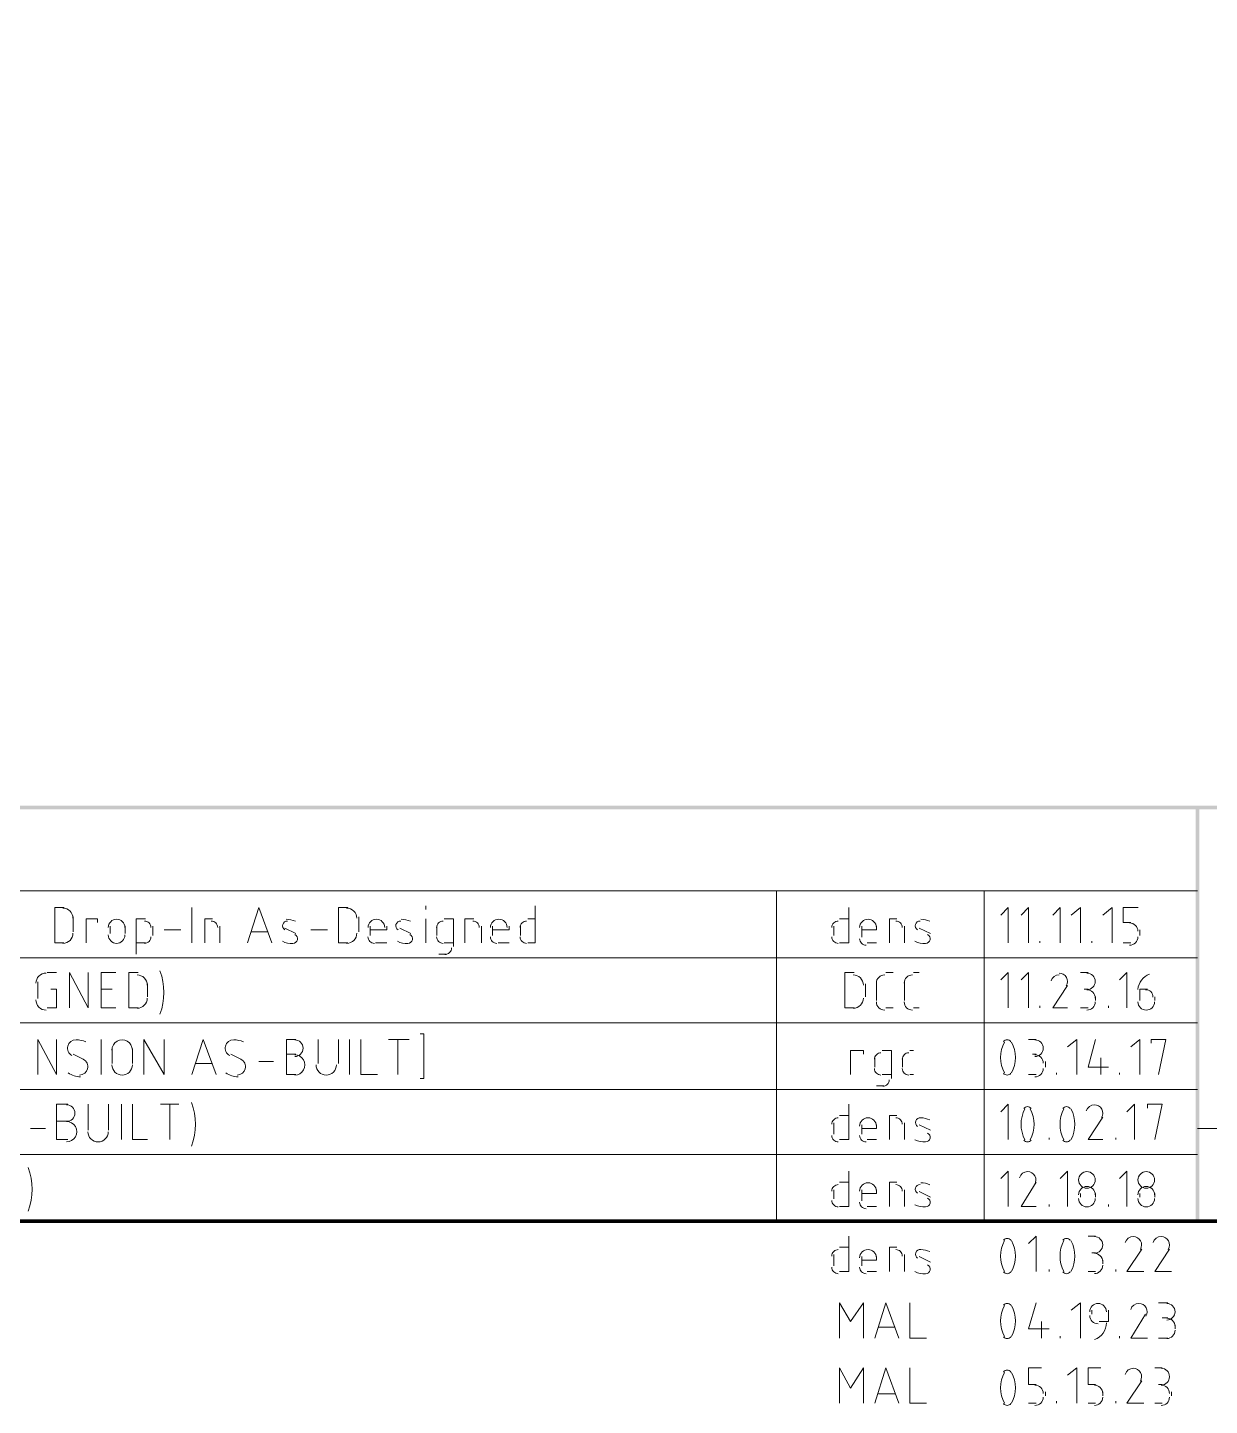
# Model space of a CAD drawing. Header units: millimetres. Extents: x 5.9 to 40.1, y 2 to 30.5.
# Drawn here: x 31.47 to 34.418, y 1.976 to 5.411 of the extents above; entities that cross this region are included whole.
import ezdxf

# ---------------------------------------------------------------- set-up
doc = ezdxf.new("R2010")
doc.units = ezdxf.units.MM
doc.layers.add('PDF_0', color=7, linetype='Continuous')

msp = doc.modelspace()

# ---------------------------------------------------------------- linework, layer by layer
at = {"layer": 'PDF_0', "lineweight": 0, "const_width": 0.00925}
msp.add_lwpolyline([(40.0887, 2.4351), (40.0887, 30.5349), (5.8905, 30.5349), (5.8905, 2.4351)], close=True, dxfattribs=at)
at = {"layer": 'PDF_0', "color": 8, "lineweight": 0, "true_color": 0x808080}
for points in [[(28.6878, 3.2587), (34.3883, 3.2587)], [(33.3379, 3.2587), (33.3379, 2.4351)], [(33.8561, 3.2587), (33.8561, 2.4351)], [(28.6878, 3.0921), (34.3883, 3.0921)], [(28.6878, 2.9301), (34.3883, 2.9301)], [(28.6878, 2.7636), (34.3883, 2.7636)], [(34.3883, 2.6664), (40.0887, 2.6664)], [(28.6878, 2.6016), (34.3883, 2.6016)]]:
    msp.add_lwpolyline(points, dxfattribs=at)
at = {"layer": 'PDF_0', "lineweight": 9}
for points in [[(31.5611, 3.217), (31.538, 3.217), (31.538, 3.1291), (31.5611, 3.1291)], [(31.8804, 3.1291), (31.8804, 3.217)], [(32.0192, 3.1291), (32.047, 3.217), (32.0794, 3.1291)], [(32.2691, 3.217), (32.2459, 3.217), (32.2459, 3.1291), (32.2691, 3.1291)], [(32.4634, 3.2124), (32.4634, 3.2216)], [(32.7364, 3.2216), (32.7364, 3.1291), (32.7179, 3.1291)], [(33.5184, 3.217), (33.5184, 3.1291), (33.4952, 3.1291)], [(33.9163, 3.1291), (33.9163, 3.217), (33.8978, 3.1985)], [(33.9672, 3.1291), (33.9672, 3.217), (33.9487, 3.1985)], [(34.0459, 3.1291), (34.0459, 3.217), (34.0273, 3.1985)], [(34.0968, 3.1291), (34.0968, 3.217), (34.0736, 3.1985)], [(34.1754, 3.1291), (34.1754, 3.217), (34.1523, 3.1985)], [(34.2217, 3.18), (34.2032, 3.18), (34.2032, 3.217), (34.2402, 3.217)], [(31.5843, 3.1569), (31.5843, 3.1939)], [(31.6167, 3.1291), (31.6167, 3.1893), (31.6444, 3.1893), (31.6444, 3.18)], [(31.6768, 3.1522), (31.6768, 3.1707)], [(31.7138, 3.1707), (31.7138, 3.1522)], [(31.7416, 3.1013), (31.7416, 3.1893), (31.7647, 3.1893)], [(31.7832, 3.1707), (31.7832, 3.1476)], [(31.811, 3.1615), (31.8526, 3.1615)], [(31.9128, 3.1291), (31.9128, 3.1893), (31.9313, 3.1893)], [(31.9498, 3.1707), (31.9498, 3.1291)], [(32.1118, 3.1661), (32.1395, 3.1522)], [(32.1765, 3.1615), (32.2182, 3.1615)], [(32.2968, 3.1569), (32.2968, 3.1939)], [(32.3246, 3.1476), (32.3246, 3.1707)], [(32.3662, 3.1707), (32.3662, 3.1615), (32.3246, 3.1615)], [(32.3986, 3.1661), (32.4264, 3.1522)], [(32.4634, 3.1291), (32.4634, 3.1893)], [(32.4912, 3.1707), (32.4912, 3.1476)], [(32.5328, 3.1198), (32.5328, 3.1893), (32.5097, 3.1893)], [(32.5606, 3.1291), (32.5606, 3.1893), (32.5837, 3.1893)], [(32.6022, 3.1707), (32.6022, 3.1291)], [(32.63, 3.1476), (32.63, 3.1707)], [(32.6716, 3.1707), (32.6716, 3.1615), (32.63, 3.1615)], [(32.6994, 3.1476), (32.6994, 3.1707)], [(32.7179, 3.1893), (32.7364, 3.1893)], [(33.4814, 3.1476), (33.4814, 3.1707)], [(33.4952, 3.1893), (33.5184, 3.1893)], [(33.5508, 3.143), (33.5508, 3.1707)], [(33.5878, 3.1707), (33.5878, 3.1615), (33.5508, 3.1615)], [(33.6202, 3.1291), (33.6202, 3.1893), (33.6387, 3.1893)], [(33.6572, 3.1707), (33.6572, 3.1291)], [(33.6942, 3.1661), (33.722, 3.1522)], [(34.2448, 3.1476), (34.2448, 3.1615)], [(31.7647, 3.1291), (31.7416, 3.1291)], [(32.0701, 3.1569), (32.0285, 3.1569)], [(32.3662, 3.1291), (32.3385, 3.1291)], [(32.5097, 3.1291), (32.5328, 3.1291)], [(32.6716, 3.1291), (32.6439, 3.1291)], [(33.5878, 3.1291), (33.5646, 3.1291)], [(33.995, 3.1291), (33.995, 3.1337)], [(34.1245, 3.1291), (34.1245, 3.1337)], [(34.2032, 3.1291), (34.2217, 3.1291)], [(32.4958, 3.1013), (32.5143, 3.1013)], [(31.4964, 2.9903), (31.4964, 3.0319)], [(31.5195, 3.0551), (31.5426, 3.0551)], [(31.575, 2.9672), (31.575, 3.0551), (31.6213, 2.9672), (31.6213, 3.0551)], [(31.6907, 2.9672), (31.6537, 2.9672), (31.6537, 3.0551), (31.6907, 3.0551)], [(31.7462, 3.0551), (31.7231, 3.0551), (31.7231, 2.9672), (31.7462, 2.9672)], [(31.7694, 2.9949), (31.7694, 3.0273)], [(33.5323, 3.0551), (33.5091, 3.0551), (33.5091, 2.9672), (33.5323, 2.9672)], [(33.56, 2.9949), (33.56, 3.0273)], [(33.5878, 2.9857), (33.5878, 3.0319)], [(33.6109, 3.0551), (33.6294, 3.0551)], [(33.6572, 2.9857), (33.6572, 3.0319)], [(33.6803, 3.0551), (33.6942, 3.0551)], [(33.9163, 2.9672), (33.9163, 3.0551), (33.8978, 3.0366)], [(33.9672, 2.9672), (33.9672, 3.0551), (33.9487, 3.0366)], [(34.0968, 3.0551), (34.1153, 3.0551)], [(34.2124, 2.9672), (34.2124, 3.0551), (34.1939, 3.0366)], [(31.5288, 3.0134), (31.5426, 3.0134), (31.5426, 2.9672), (31.5195, 2.9672)], [(31.6815, 3.0134), (31.6537, 3.0134)], [(34.0644, 3.0227), (34.0273, 2.9672), (34.0644, 2.9672)], [(34.1153, 3.0134), (34.106, 3.0134)], [(34.1338, 2.9949), (34.1338, 2.9857)], [(34.2633, 3.0134), (34.2448, 3.0134), (34.2448, 2.9857)], [(34.2818, 2.9857), (34.2818, 2.9949)], [(33.6294, 2.9672), (33.6109, 2.9672)], [(33.6942, 2.9672), (33.6803, 2.9672)], [(33.995, 2.9672), (33.995, 2.9718)], [(34.1153, 2.9672), (34.0968, 2.9672)], [(34.1662, 2.9672), (34.1662, 2.9718)], [(31.4964, 2.8006), (31.4964, 2.8885), (31.5426, 2.8006), (31.5426, 2.8885)], [(31.6537, 2.8006), (31.6537, 2.8885)], [(31.7601, 2.8006), (31.7601, 2.8885), (31.811, 2.8006), (31.811, 2.8885)], [(31.8804, 2.8006), (31.9082, 2.8885), (31.9406, 2.8006)], [(32.1395, 2.8885), (32.1164, 2.8885), (32.1164, 2.8006), (32.1395, 2.8006)], [(32.195, 2.8885), (32.195, 2.8283)], [(32.2459, 2.8283), (32.2459, 2.8885)], [(32.2737, 2.8006), (32.2737, 2.8885)], [(32.3015, 2.8885), (32.3015, 2.8006), (32.3431, 2.8006)], [(32.3709, 2.8885), (32.4218, 2.8885)], [(32.394, 2.8006), (32.394, 2.8885)], [(32.4495, 2.9024), (32.4588, 2.9024), (32.4588, 2.7913), (32.4495, 2.7913)], [(33.9672, 2.8885), (33.9857, 2.8885)], [(34.0875, 2.8006), (34.0875, 2.8885), (34.0644, 2.87)], [(34.1338, 2.8885), (34.1153, 2.8191), (34.1662, 2.8191)], [(34.2448, 2.8006), (34.2448, 2.8885), (34.2217, 2.87)], [(34.2911, 2.8006), (34.3096, 2.8885), (34.2726, 2.8885), (34.2726, 2.8792)], [(31.6815, 2.8283), (31.6815, 2.8654)], [(31.7323, 2.8654), (31.7323, 2.8283)], [(33.523, 2.8006), (33.523, 2.8607), (33.5554, 2.8607), (33.5554, 2.8515)], [(33.6248, 2.7913), (33.6248, 2.8607), (33.6017, 2.8607)], [(33.6711, 2.8607), (33.6803, 2.8607)], [(31.5843, 2.8515), (31.612, 2.8376)], [(31.9313, 2.8283), (31.8897, 2.8283)], [(31.9776, 2.8515), (32.0053, 2.8376)], [(32.047, 2.833), (32.084, 2.833)], [(32.1395, 2.8515), (32.1164, 2.8515)], [(33.5832, 2.8422), (33.5832, 2.8191)], [(33.6526, 2.8191), (33.6526, 2.8422)], [(33.9857, 2.8515), (33.9764, 2.8515)], [(34.0088, 2.833), (34.0088, 2.8191)], [(34.1476, 2.8422), (34.1476, 2.8006)], [(33.6017, 2.8006), (33.6248, 2.8006)], [(33.6803, 2.8006), (33.6711, 2.8006)], [(33.9857, 2.8006), (33.9672, 2.8006)], [(34.0366, 2.8006), (34.0366, 2.8052)], [(34.1939, 2.8006), (34.1939, 2.8052)], [(33.5878, 2.7728), (33.6063, 2.7728)], [(31.5704, 2.7266), (31.5426, 2.7266), (31.5426, 2.6386), (31.5704, 2.6386)], [(31.6213, 2.7266), (31.6213, 2.6618)], [(31.6722, 2.6618), (31.6722, 2.7266)], [(31.7046, 2.6386), (31.7046, 2.7266)], [(31.7323, 2.7266), (31.7323, 2.6386), (31.7694, 2.6386)], [(31.8018, 2.7266), (31.848, 2.7266)], [(31.8249, 2.6386), (31.8249, 2.7266)], [(33.5184, 2.7266), (33.5184, 2.6386), (33.4952, 2.6386)], [(33.9163, 2.6386), (33.9163, 2.7266), (33.8978, 2.708)], [(34.2309, 2.6386), (34.2309, 2.7266), (34.2124, 2.708)], [(34.2818, 2.6386), (34.3003, 2.7266), (34.2633, 2.7266), (34.2633, 2.7173)], [(31.5704, 2.6849), (31.5426, 2.6849)], [(33.4814, 2.6525), (33.4814, 2.6803)], [(33.4952, 2.6988), (33.5184, 2.6988)], [(33.6202, 2.6386), (33.6202, 2.6988), (33.6387, 2.6988)], [(33.6572, 2.6803), (33.6572, 2.6386)], [(34.1523, 2.6942), (34.1153, 2.6386), (34.1523, 2.6386)], [(31.4779, 2.6664), (31.5149, 2.6664)], [(33.5508, 2.6525), (33.5508, 2.6757)], [(33.5878, 2.6757), (33.5878, 2.6664), (33.5508, 2.6664)], [(33.6942, 2.6757), (33.722, 2.6618)], [(33.5878, 2.6386), (33.5646, 2.6386)], [(34.0181, 2.6386), (34.0181, 2.6433)], [(34.1847, 2.6386), (34.1847, 2.6433)], [(33.5184, 2.56), (33.5184, 2.4721), (33.4952, 2.4721)], [(33.9163, 2.4721), (33.9163, 2.56), (33.8978, 2.5415)], [(34.0644, 2.4721), (34.0644, 2.56), (34.0459, 2.5415)], [(34.2124, 2.4721), (34.2124, 2.56), (34.1939, 2.5415)], [(33.4814, 2.4906), (33.4814, 2.5137)], [(33.4952, 2.5322), (33.5184, 2.5322)], [(33.5508, 2.4859), (33.5508, 2.5137)], [(33.5878, 2.5137), (33.5878, 2.5045), (33.5508, 2.5045)], [(33.6202, 2.4721), (33.6202, 2.5322), (33.6387, 2.5322)], [(33.6572, 2.5137), (33.6572, 2.4721)], [(33.6942, 2.5091), (33.722, 2.4952)], [(33.9857, 2.5322), (33.9487, 2.4721), (33.9857, 2.4721)], [(34.0181, 2.4721), (34.0181, 2.4767)], [(34.0968, 2.4952), (34.0968, 2.5045)], [(34.1338, 2.5045), (34.1338, 2.4952)], [(34.1662, 2.4721), (34.1662, 2.4767)], [(34.2448, 2.4952), (34.2448, 2.5045)], [(34.2818, 2.5045), (34.2818, 2.4952)], [(33.5878, 2.4721), (33.5646, 2.4721)], [(33.5184, 2.398), (33.5184, 2.3101), (33.4952, 2.3101)], [(33.9857, 2.3101), (33.9857, 2.398), (33.9672, 2.3795)], [(34.1153, 2.398), (34.1338, 2.398)], [(33.4814, 2.324), (33.4814, 2.3518)], [(33.4952, 2.3703), (33.5184, 2.3703)], [(33.5508, 2.324), (33.5508, 2.3471)], [(33.5878, 2.3471), (33.5878, 2.3379), (33.5508, 2.3379)], [(33.6202, 2.3101), (33.6202, 2.3703), (33.6387, 2.3703)], [(33.6572, 2.3518), (33.6572, 2.3101)], [(33.6942, 2.3471), (33.722, 2.3333)], [(34.1338, 2.3564), (34.1245, 2.3564)], [(34.1523, 2.3379), (34.1523, 2.3286)], [(34.2494, 2.3656), (34.2124, 2.3101), (34.2541, 2.3101)], [(34.3188, 2.3656), (34.2818, 2.3101), (34.3235, 2.3101)], [(33.5878, 2.3101), (33.5646, 2.3101)], [(34.0181, 2.3101), (34.0181, 2.3147)], [(34.1338, 2.3101), (34.1153, 2.3101)], [(34.1847, 2.3101), (34.1847, 2.3147)], [(33.4952, 2.1435), (33.4952, 2.2315), (33.523, 2.1852), (33.5554, 2.2315), (33.5554, 2.1435)], [(33.5832, 2.1435), (33.6109, 2.2315), (33.6433, 2.1435)], [(33.6711, 2.2315), (33.6711, 2.1435), (33.7127, 2.1435)], [(33.9857, 2.2315), (33.9672, 2.1667), (34.0181, 2.1667)], [(34.0968, 2.1435), (34.0968, 2.2315), (34.0736, 2.213)], [(34.1245, 2.213), (34.1245, 2.2037)], [(34.143, 2.1852), (34.1662, 2.1852), (34.1662, 2.213)], [(34.2587, 2.2037), (34.2217, 2.1435), (34.2633, 2.1435)], [(34.2911, 2.2315), (34.3142, 2.2315)], [(33.634, 2.1713), (33.5924, 2.1713)], [(33.9996, 2.1852), (33.9996, 2.1435)], [(34.3142, 2.1944), (34.3003, 2.1944)], [(34.3327, 2.1759), (34.3327, 2.1667)], [(34.0459, 2.1435), (34.0459, 2.1482)], [(34.1939, 2.1435), (34.1939, 2.1482)], [(34.3142, 2.1435), (34.2911, 2.1435)], [(33.4952, 1.9816), (33.4952, 2.0695), (33.523, 2.0186), (33.5554, 2.0695), (33.5554, 1.9816)], [(33.5832, 1.9816), (33.6109, 2.0695), (33.6433, 1.9816)], [(33.6711, 2.0695), (33.6711, 1.9816), (33.7127, 1.9816)], [(33.9857, 2.0279), (33.9672, 2.0279), (33.9672, 2.0695), (33.9996, 2.0695)], [(34.0875, 1.9816), (34.0875, 2.0695), (34.0644, 2.051)], [(34.1338, 2.0279), (34.1153, 2.0279), (34.1153, 2.0695), (34.1476, 2.0695)], [(34.2818, 2.0695), (34.3003, 2.0695)], [(34.2494, 2.0371), (34.2124, 1.9816), (34.2541, 1.9816)], [(34.3003, 2.0279), (34.2911, 2.0279)], [(33.634, 2.0047), (33.5924, 2.0047)], [(34.0088, 2.0001), (34.0088, 2.0094)], [(34.1523, 2.0001), (34.1523, 2.0094)], [(34.3235, 2.0094), (34.3235, 2.0001)], [(33.9672, 1.9816), (33.9857, 1.9816)], [(34.0366, 1.9816), (34.0366, 1.9862)], [(34.1153, 1.9816), (34.1338, 1.9816)], [(34.1847, 1.9816), (34.1847, 1.9862)], [(34.3003, 1.9816), (34.2818, 1.9816)]]:
    msp.add_lwpolyline(points, dxfattribs=at)
for points in [[(32.1058, 3.1331, 0.141729), (32.1322, 3.128, 0.787414), (32.1372, 3.1499)], [(32.3927, 3.1331, 0.141729), (32.419, 3.128, 0.787414), (32.4241, 3.1499)], [(33.6837, 3.1331, 0.141729), (33.71, 3.128, 0.787414), (33.7151, 3.1499)], [(34.1333, 2.9915, 0.414213), (34.1125, 3.0123, 1), (34.1125, 3.054)], [(31.6159, 2.8824, 0.094475), (31.5913, 2.8874, 0.787412), (31.5812, 2.848)], [(32.0092, 2.8824, 0.094475), (31.9846, 2.8874, 0.787412), (31.9746, 2.848)], [(31.5675, 2.6329, 1.000001), (31.5675, 2.6838, 1), (31.5675, 2.7254)], [(34.1487, 2.6936, 0.590549), (34.1312, 2.7254, 0.338563), (34.111, 2.7102)], [(33.7208, 2.6879, 0.094476), (33.6979, 2.693, 0.787413), (33.6902, 2.6715)], [(33.6837, 2.638, 0.141729), (33.71, 2.6329, 0.787414), (33.7151, 2.6548)], [(33.9821, 2.527, 0.590549), (33.9646, 2.5588, 0.338563), (33.9444, 2.5437)], [(33.6837, 2.476, 0.141729), (33.71, 2.4709, 0.787414), (33.7151, 2.4928)], [(34.1518, 2.3344, 0.414213), (34.131, 2.3552, 1), (34.131, 2.3969)], [(34.2458, 2.365, 0.590549), (34.2284, 2.3969, 0.338563), (34.2081, 2.3817)], [(34.3152, 2.365, 0.590549), (34.2978, 2.3969, 0.338563), (34.2775, 2.3817)], [(33.7208, 2.3594, 0.094476), (33.6979, 2.3645, 0.787413), (33.6902, 2.3429)], [(33.6837, 2.3094, 0.141729), (33.71, 2.3043, 0.787414), (33.7151, 2.3263)], [(34.2597, 2.1985, 0.590549), (34.2422, 2.2303, 0.338563), (34.222, 2.2151)], [(34.2458, 2.0365, 0.590549), (34.2284, 2.0684, 0.338563), (34.2081, 2.0532)], [(34.3184, 2.0059, 0.414213), (34.2976, 2.0267, 1), (34.2976, 2.0684)]]:
    msp.add_lwpolyline(points, format="xyb", dxfattribs=at)
for centre in [(34.1125, 2.538), (34.2606, 2.538)]:
    msp.add_circle(centre, 0.0208, dxfattribs=at)
for centre, radius, start, end in [((31.5583, 3.1905), 0.0254, 0, 90.0001), ((32.2662, 3.1905), 0.0254, 0, 90.0001), ((31.6925, 3.1673), 0.0208, 0, 180), ((31.7619, 3.1673), 0.0162, 359.9999, 90.0001), ((31.9285, 3.1673), 0.0162, 359.9999, 90.0001), ((32.1182, 3.1719), 0.0116, 87.0391, 239.9085), ((32.1135, 3.1257), 0.0625, 66.676, 88.2642), ((32.3403, 3.1673), 0.0208, 0, 180), ((32.4004, 3.1719), 0.0116, 87.0391, 239.9085), ((32.4004, 3.1257), 0.0625, 66.676, 88.2642), ((32.5069, 3.1673), 0.0162, 89.9999, 180.0001), ((32.5809, 3.1673), 0.0162, 359.9999, 90.0001), ((32.6457, 3.1673), 0.0208, 0, 180), ((32.7151, 3.1673), 0.0162, 89.9999, 180.0001), ((33.4924, 3.1673), 0.0162, 89.9999, 180.0001), ((33.5665, 3.1673), 0.0208, 0, 180), ((33.6359, 3.1673), 0.0162, 359.9999, 90.0001), ((33.696, 3.1719), 0.0116, 87.0391, 239.9085), ((33.696, 3.1257), 0.0625, 66.676, 88.2642), ((34.2189, 3.1581), 0.0208, 0, 90), ((31.5583, 3.1534), 0.0254, 269.9999, 359.9999), ((31.6925, 3.1488), 0.0208, 180, 360), ((31.7619, 3.1442), 0.0162, 269.9999, 0.0001), ((32.2662, 3.1534), 0.0254, 269.9999, 359.9999), ((32.3356, 3.1442), 0.0162, 179.9999, 270.0001), ((32.5069, 3.1442), 0.0162, 179.9999, 270.0001), ((32.641, 3.1442), 0.0162, 179.9999, 270.0001), ((32.7151, 3.1442), 0.0162, 179.9999, 270.0001), ((33.4924, 3.1442), 0.0162, 179.9999, 270.0001), ((33.5619, 3.1396), 0.0162, 179.9999, 270.0001), ((34.2189, 3.1442), 0.0208, 270, 360), ((32.5115, 3.1164), 0.0162, 269.9999, 0.0001), ((31.6554, 3.0054), 0.155, 339.4721, 20.5279), ((31.5166, 3.0285), 0.0254, 89.9999, 180.0001), ((31.7434, 3.0239), 0.0254, 0, 90.0001), ((33.5295, 3.0239), 0.0254, 0, 90.0001), ((33.6081, 3.0285), 0.0208, 90, 180), ((33.6775, 3.0285), 0.0208, 90, 180), ((34.0431, 3.0285), 0.0208, 89.4617, 164.2785), ((34.0431, 3.0331), 0.0208, 328.0079, 90.2637), ((34.2837, 3.01), 0.044, 109.8139, 176.4459), ((31.7434, 2.9915), 0.0254, 269.9999, 359.9999), ((33.5295, 2.9915), 0.0254, 269.9999, 359.9999), ((34.2606, 2.9961), 0.0162, 352.2327, 97.7673), ((31.5166, 2.9869), 0.0254, 179.9999, 270.0001), ((33.6081, 2.9822), 0.0208, 180, 270), ((33.6775, 2.9822), 0.0208, 180, 270), ((34.1125, 2.9822), 0.0208, 270, 360), ((34.2606, 2.9822), 0.0208, 180, 360), ((31.7063, 2.8619), 0.0254, 0, 180.0001), ((32.1367, 2.8665), 0.0208, 270, 90), ((33.9135, 2.8758), 0.0116, 36.5077, 143.4923), ((33.9829, 2.8665), 0.0208, 270, 90), ((33.5989, 2.8388), 0.0162, 89.9999, 180.0001), ((33.6683, 2.8388), 0.0162, 89.9999, 180.0001), ((33.9783, 2.8434), 0.081, 151.7157, 208.2843), ((33.8534, 2.8434), 0.081, 331.7157, 28.2843), ((31.5999, 2.8203), 0.0208, 270.2417, 63.111), ((31.7063, 2.8249), 0.0254, 179.9999, 359.9999), ((31.9932, 2.8203), 0.0208, 270.2417, 63.111), ((32.1367, 2.8249), 0.0254, 269.9999, 90.0001), ((32.2153, 2.8249), 0.0254, 179.9999, 359.9999), ((33.9829, 2.8295), 0.0208, 0, 90), ((31.6045, 2.8527), 0.0578, 235.4317, 267.6982), ((31.9979, 2.8527), 0.0578, 235.4317, 267.6982), ((33.5989, 2.8157), 0.0162, 179.9999, 270.0001), ((33.6035, 2.7879), 0.0162, 269.9999, 0.0001), ((33.6683, 2.8157), 0.0162, 179.9999, 270.0001), ((33.9135, 2.811), 0.0116, 216.5077, 323.4923), ((33.9829, 2.8157), 0.0208, 270, 360), ((31.7341, 2.6768), 0.155, 339.4721, 20.5279), ((34.0292, 2.6768), 0.081, 151.7157, 208.2843), ((33.9644, 2.7092), 0.0116, 36.5077, 143.4923), ((33.8996, 2.6768), 0.081, 331.7157, 28.2843), ((34.1264, 2.6768), 0.081, 151.7157, 208.2843), ((34.0616, 2.7092), 0.0116, 36.5077, 143.4923), ((34.0014, 2.6768), 0.081, 331.7157, 28.2843), ((33.4924, 2.6768), 0.0162, 89.9999, 180.0001), ((33.5665, 2.6722), 0.0208, 0, 180), ((33.6359, 2.6768), 0.0162, 359.9999, 90.0001), ((31.6462, 2.6583), 0.0254, 179.9999, 359.9999), ((33.4924, 2.6491), 0.0162, 179.9999, 270.0001), ((33.5619, 2.6491), 0.0162, 179.9999, 270.0001), ((33.9644, 2.6444), 0.0116, 216.5077, 323.4923), ((34.0616, 2.6444), 0.0116, 216.5077, 323.4923), ((31.3269, 2.5149), 0.155, 339.4721, 20.5279), ((33.4924, 2.5103), 0.0162, 89.9999, 180.0001), ((33.5665, 2.5103), 0.0208, 0, 180), ((33.6359, 2.5103), 0.0162, 359.9999, 90.0001), ((33.696, 2.5149), 0.0116, 87.0391, 239.9085), ((33.696, 2.4686), 0.0625, 66.676, 88.2642), ((34.1125, 2.501), 0.0208, 0, 180), ((34.2606, 2.501), 0.0208, 0, 180), ((33.4924, 2.4871), 0.0162, 179.9999, 270.0001), ((33.5619, 2.4825), 0.0162, 179.9999, 270.0001), ((34.1125, 2.4917), 0.0208, 180, 360), ((34.2606, 2.4917), 0.0208, 180, 360), ((33.9783, 2.3483), 0.081, 151.7157, 208.2843), ((33.9135, 2.3807), 0.0116, 36.5077, 143.4923), ((33.8534, 2.3483), 0.081, 331.7157, 28.2843), ((34.1264, 2.3483), 0.081, 151.7157, 208.2843), ((34.0616, 2.3807), 0.0116, 36.5077, 143.4923), ((34.0014, 2.3483), 0.081, 331.7157, 28.2843), ((33.4924, 2.3483), 0.0162, 89.9999, 180.0001), ((33.5665, 2.3437), 0.0208, 0, 180), ((33.6359, 2.3483), 0.0162, 359.9999, 90.0001), ((33.4924, 2.3205), 0.0162, 179.9999, 270.0001), ((33.5619, 2.3205), 0.0162, 179.9999, 270.0001), ((33.9135, 2.3159), 0.0116, 216.5077, 323.4923), ((34.0616, 2.3159), 0.0116, 216.5077, 323.4923), ((34.131, 2.3252), 0.0208, 270, 360), ((33.9783, 2.1864), 0.081, 151.7157, 208.2843), ((33.9135, 2.2187), 0.0116, 36.5077, 143.4923), ((33.8534, 2.1864), 0.081, 331.7157, 28.2843), ((34.1403, 2.2095), 0.0208, 0, 180), ((34.1403, 2.2002), 0.0208, 180, 270), ((34.3115, 2.2095), 0.0208, 270, 90), ((34.1171, 2.1817), 0.044, 289.0009, 360), ((34.3115, 2.1725), 0.0208, 0, 90), ((33.9135, 2.154), 0.0116, 216.5077, 323.4923), ((34.3115, 2.1632), 0.0208, 270, 360), ((33.9135, 2.0522), 0.0116, 36.5077, 143.4923), ((33.9783, 2.0198), 0.081, 151.7157, 208.2843), ((33.8534, 2.0198), 0.081, 331.7157, 28.2843), ((33.9829, 2.0059), 0.0208, 0, 90), ((33.9829, 1.9966), 0.0208, 270, 360), ((34.131, 2.0059), 0.0208, 0, 90), ((34.131, 1.9966), 0.0208, 270, 360), ((34.2976, 1.9966), 0.0208, 270, 360), ((33.9135, 1.9874), 0.0116, 216.5077, 323.4923)]:
    msp.add_arc(centre, radius, start, end, dxfattribs=at)
at = {"layer": 'PDF_0', "transparency": 33554559}
for points in [[(5.8905, 3.4715), (5.8905, 3.4622), (40.0887, 3.4715)], [(5.8905, 3.4622), (40.0887, 3.4715), (40.0887, 3.4622)], [(34.3929, 3.4669), (34.3836, 3.4669), (34.3929, 2.4351)], [(34.3836, 3.4669), (34.3929, 2.4351), (34.3836, 2.4351)]]:
    msp.add_solid(points, dxfattribs=at)

doc.saveas('drawing.dxf')
